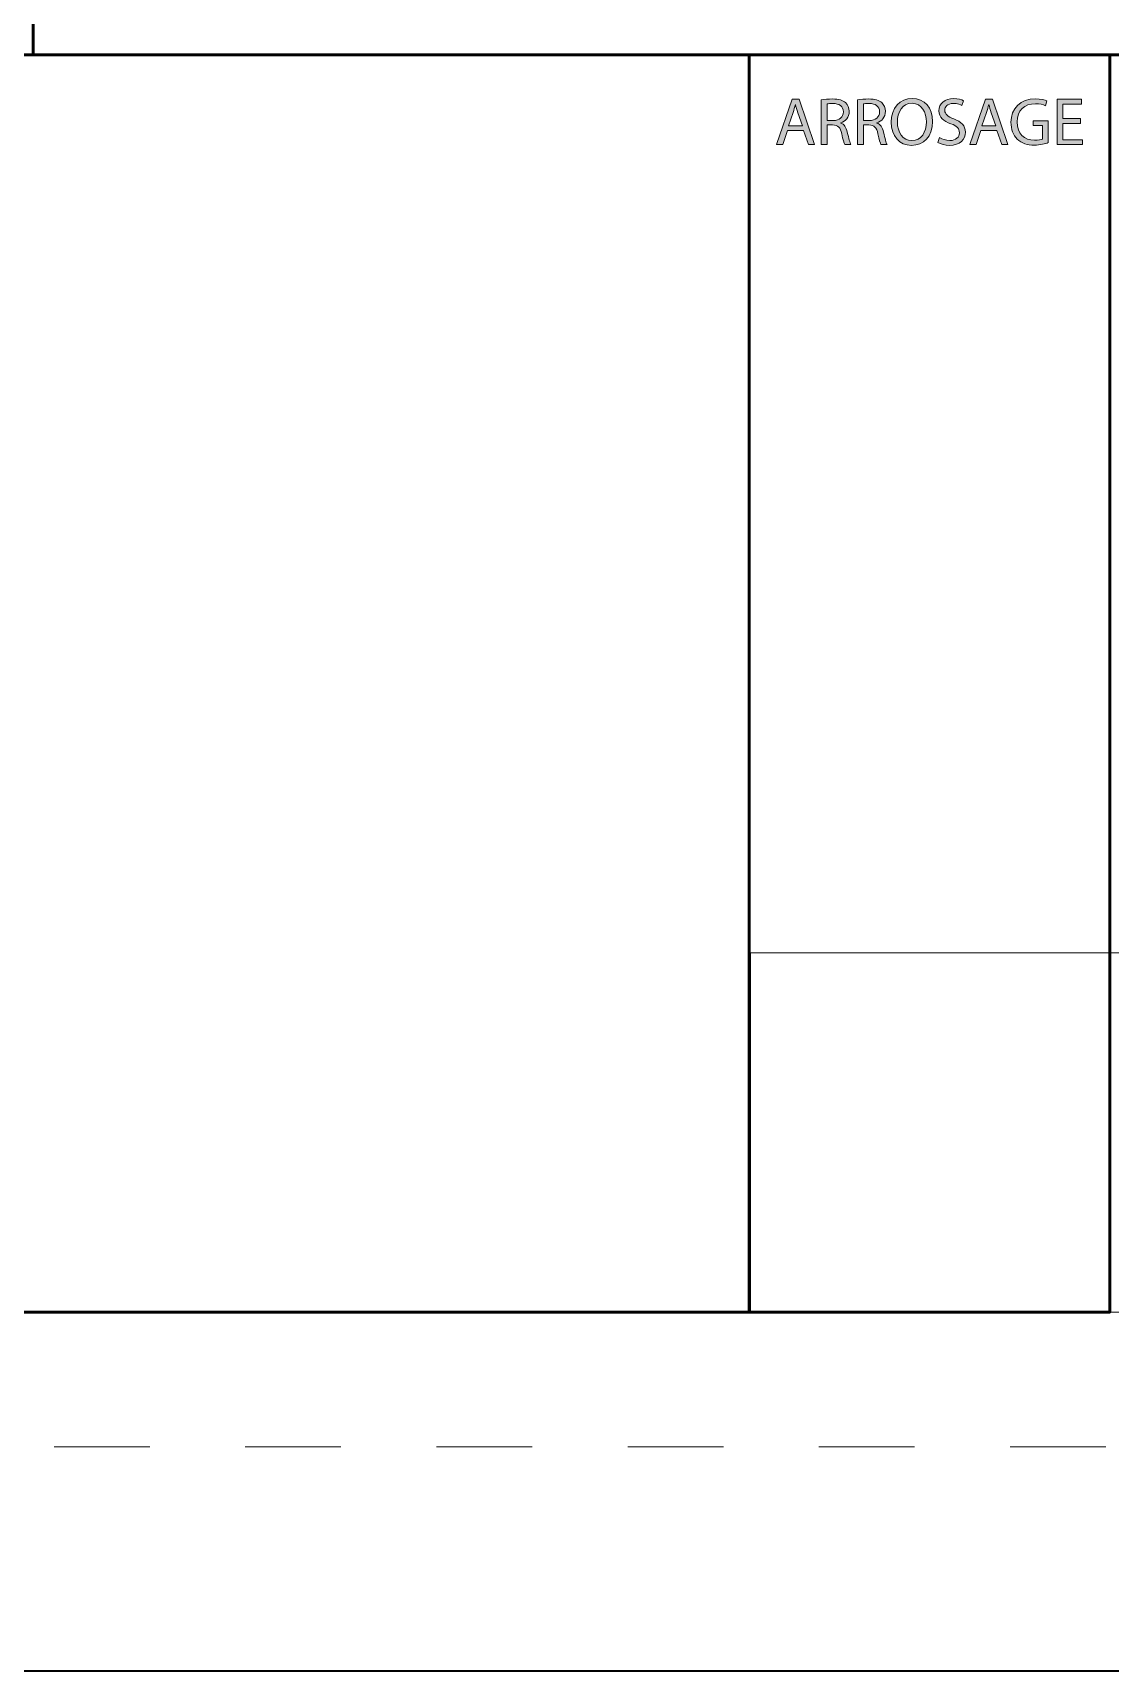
# Model space of a CAD drawing. Header units: inches. Extents: x 1 to 361, y -269 to -1.
# Drawn here: x 164 to 212, y -269 to -196 of the extents above; entities that cross this region are included whole.
import ezdxf

# ---------------------------------------------------------------- set-up
doc = ezdxf.new("R2010")
doc.units = ezdxf.units.IN
doc.header["$MEASUREMENT"] = 0
doc.linetypes.add('AI-Linetype-5', pattern=[8.519487, 4.259743, -4.259743])
doc.layers.add('Layer 1', color=7, linetype='Continuous')

# ---------------------------------------------------------------- blocks, each defined once
blk = doc.blocks.new('block 19')
at = {"layer": 'Layer 1', "color": 7, "linetype": 'AI-Linetype-5', "lineweight": 9}
blk.add_lwpolyline([(339.624, -259), (120.247, -259)], dxfattribs=at)
blk = doc.blocks.new('block 18')
at = {"layer": 'Layer 1'}
blk.add_blockref('block 19', (0, 0), dxfattribs=at)
blk = doc.blocks.new('block 44')
at = {"layer": 'Layer 1'}
h = blk.add_hatch(color=7, dxfattribs=at)
h.dxf.hatch_style = 2
h.paths.add_polyline_path([(197.647, -200.364), (197.436, -200.999), (197.166, -200.999), (197.856, -198.979), (198.168, -198.979), (198.858, -200.999), (198.579, -200.999), (198.363, -200.364)])
edge = h.paths.add_edge_path()
edge.add_spline(control_points=[(198.312, -200.16), (198.312, -200.16), (198.111, -199.578), (198.111, -199.578), (198.066, -199.446), (198.036, -199.327), (198.006, -199.209), (198.006, -199.209), (198, -199.209), (198, -199.209), (197.97, -199.327), (197.94, -199.453), (197.898, -199.575), (197.898, -199.575), (197.7, -200.16), (197.7, -200.16), (197.7, -200.16), (198.312, -200.16), (198.312, -200.16)], knot_values=[0, 0, 0, 0, 1, 1, 1, 2, 2, 2, 3, 3, 3, 4, 4, 4, 5, 5, 5, 6, 6, 6, 6], degree=3, periodic=1)
h = blk.add_hatch(color=7, dxfattribs=at)
h.dxf.hatch_style = 2
edge = h.paths.add_edge_path()
edge.add_spline(control_points=[(199.155, -199.006), (199.286, -198.982), (199.479, -198.964), (199.656, -198.964), (199.934, -198.964), (200.117, -199.018), (200.24, -199.129), (200.339, -199.219), (200.399, -199.356), (200.399, -199.515), (200.399, -199.779), (200.231, -199.956), (200.021, -200.028), (200.021, -200.028), (200.021, -200.037), (200.021, -200.037), (200.174, -200.091), (200.267, -200.235), (200.315, -200.445), (200.381, -200.726), (200.429, -200.921), (200.471, -200.999), (200.471, -200.999), (200.201, -200.999), (200.201, -200.999), (200.168, -200.939), (200.123, -200.768), (200.069, -200.517), (200.009, -200.238), (199.898, -200.133), (199.661, -200.124), (199.661, -200.124), (199.415, -200.124), (199.415, -200.124), (199.415, -200.124), (199.415, -200.999), (199.415, -200.999), (199.415, -200.999), (199.155, -200.999), (199.155, -200.999), (199.155, -200.999), (199.155, -199.006), (199.155, -199.006)], knot_values=[0, 0, 0, 0, 1, 1, 1, 2, 2, 2, 3, 3, 3, 4, 4, 4, 5, 5, 5, 6, 6, 6, 7, 7, 7, 8, 8, 8, 9, 9, 9, 10, 10, 10, 11, 11, 11, 12, 12, 12, 13, 13, 13, 14, 14, 14, 14], degree=3, periodic=1)
edge = h.paths.add_edge_path()
edge.add_spline(control_points=[(199.415, -199.926), (199.415, -199.926), (199.683, -199.926), (199.683, -199.926), (199.961, -199.926), (200.138, -199.773), (200.138, -199.543), (200.138, -199.282), (199.949, -199.168), (199.674, -199.168), (199.548, -199.168), (199.461, -199.177), (199.415, -199.189), (199.415, -199.189), (199.415, -199.926), (199.415, -199.926)], knot_values=[0, 0, 0, 0, 1, 1, 1, 2, 2, 2, 3, 3, 3, 4, 4, 4, 5, 5, 5, 5], degree=3, periodic=1)
h = blk.add_hatch(color=7, dxfattribs=at)
h.dxf.hatch_style = 2
edge = h.paths.add_edge_path()
edge.add_spline(control_points=[(200.768, -199.006), (200.9, -198.982), (201.092, -198.964), (201.269, -198.964), (201.547, -198.964), (201.73, -199.018), (201.853, -199.129), (201.952, -199.219), (202.012, -199.356), (202.012, -199.515), (202.012, -199.779), (201.844, -199.956), (201.635, -200.028), (201.635, -200.028), (201.635, -200.037), (201.635, -200.037), (201.788, -200.091), (201.881, -200.235), (201.928, -200.445), (201.994, -200.726), (202.042, -200.921), (202.084, -200.999), (202.084, -200.999), (201.814, -200.999), (201.814, -200.999), (201.781, -200.939), (201.737, -200.768), (201.682, -200.517), (201.622, -200.238), (201.511, -200.133), (201.275, -200.124), (201.275, -200.124), (201.029, -200.124), (201.029, -200.124), (201.029, -200.124), (201.029, -200.999), (201.029, -200.999), (201.029, -200.999), (200.768, -200.999), (200.768, -200.999), (200.768, -200.999), (200.768, -199.006), (200.768, -199.006)], knot_values=[0, 0, 0, 0, 1, 1, 1, 2, 2, 2, 3, 3, 3, 4, 4, 4, 5, 5, 5, 6, 6, 6, 7, 7, 7, 8, 8, 8, 9, 9, 9, 10, 10, 10, 11, 11, 11, 12, 12, 12, 13, 13, 13, 14, 14, 14, 14], degree=3, periodic=1)
edge = h.paths.add_edge_path()
edge.add_spline(control_points=[(201.029, -199.926), (201.029, -199.926), (201.296, -199.926), (201.296, -199.926), (201.575, -199.926), (201.751, -199.773), (201.751, -199.543), (201.751, -199.282), (201.562, -199.168), (201.287, -199.168), (201.161, -199.168), (201.074, -199.177), (201.029, -199.189), (201.029, -199.189), (201.029, -199.926), (201.029, -199.926)], knot_values=[0, 0, 0, 0, 1, 1, 1, 2, 2, 2, 3, 3, 3, 4, 4, 4, 5, 5, 5, 5], degree=3, periodic=1)
h = blk.add_hatch(color=7, dxfattribs=at)
h.dxf.hatch_style = 2
edge = h.paths.add_edge_path()
edge.add_spline(control_points=[(204.117, -199.968), (204.117, -200.661), (203.694, -201.032), (203.179, -201.032), (202.642, -201.032), (202.27, -200.615), (202.27, -200.004), (202.27, -199.362), (202.666, -198.943), (203.206, -198.943), (203.76, -198.943), (204.117, -199.366), (204.117, -199.968)], knot_values=[0, 0, 0, 0, 1, 1, 1, 2, 2, 2, 3, 3, 3, 4, 4, 4, 4], degree=3, periodic=1)
edge = h.paths.add_edge_path()
edge.add_spline(control_points=[(202.546, -199.998), (202.546, -200.433), (202.78, -200.819), (203.194, -200.819), (203.607, -200.819), (203.841, -200.439), (203.841, -199.98), (203.841, -199.575), (203.631, -199.156), (203.197, -199.156), (202.762, -199.156), (202.546, -199.557), (202.546, -199.998)], knot_values=[0, 0, 0, 0, 1, 1, 1, 2, 2, 2, 3, 3, 3, 4, 4, 4, 4], degree=3, periodic=1)
h = blk.add_hatch(color=7, dxfattribs=at)
h.dxf.hatch_style = 2
edge = h.paths.add_edge_path()
edge.add_spline(control_points=[(204.423, -200.682), (204.54, -200.757), (204.708, -200.814), (204.887, -200.814), (205.155, -200.814), (205.31, -200.673), (205.31, -200.469), (205.31, -200.283), (205.202, -200.172), (204.929, -200.07), (204.6, -199.95), (204.396, -199.776), (204.396, -199.495), (204.396, -199.18), (204.657, -198.946), (205.049, -198.946), (205.253, -198.946), (205.406, -198.994), (205.493, -199.045), (205.493, -199.045), (205.421, -199.258), (205.421, -199.258), (205.359, -199.219), (205.224, -199.162), (205.04, -199.162), (204.765, -199.162), (204.66, -199.327), (204.66, -199.464), (204.66, -199.653), (204.783, -199.746), (205.062, -199.854), (205.403, -199.986), (205.574, -200.151), (205.574, -200.448), (205.574, -200.759), (205.346, -201.032), (204.869, -201.032), (204.675, -201.032), (204.462, -200.972), (204.354, -200.901), (204.354, -200.901), (204.423, -200.682), (204.423, -200.682)], knot_values=[0, 0, 0, 0, 1, 1, 1, 2, 2, 2, 3, 3, 3, 4, 4, 4, 5, 5, 5, 6, 6, 6, 7, 7, 7, 8, 8, 8, 9, 9, 9, 10, 10, 10, 11, 11, 11, 12, 12, 12, 13, 13, 13, 14, 14, 14, 14], degree=3, periodic=1)
h = blk.add_hatch(color=7, dxfattribs=at)
h.dxf.hatch_style = 2
h.paths.add_polyline_path([(206.261, -200.364), (206.051, -200.999), (205.781, -200.999), (206.471, -198.979), (206.783, -198.979), (207.473, -200.999), (207.194, -200.999), (206.978, -200.364)])
edge = h.paths.add_edge_path()
edge.add_spline(control_points=[(206.927, -200.16), (206.927, -200.16), (206.726, -199.578), (206.726, -199.578), (206.681, -199.446), (206.651, -199.327), (206.621, -199.209), (206.621, -199.209), (206.615, -199.209), (206.615, -199.209), (206.585, -199.327), (206.555, -199.453), (206.513, -199.575), (206.513, -199.575), (206.315, -200.16), (206.315, -200.16), (206.315, -200.16), (206.927, -200.16), (206.927, -200.16)], knot_values=[0, 0, 0, 0, 1, 1, 1, 2, 2, 2, 3, 3, 3, 4, 4, 4, 5, 5, 5, 6, 6, 6, 6], degree=3, periodic=1)
h = blk.add_hatch(color=7, dxfattribs=at)
h.dxf.hatch_style = 2
edge = h.paths.add_edge_path()
edge.add_spline(control_points=[(209.265, -200.91), (209.149, -200.954), (208.915, -201.021), (208.642, -201.021), (208.336, -201.021), (208.084, -200.943), (207.887, -200.754), (207.712, -200.586), (207.605, -200.316), (207.605, -200.001), (207.605, -199.399), (208.021, -198.958), (208.699, -198.958), (208.933, -198.958), (209.119, -199.009), (209.205, -199.051), (209.205, -199.051), (209.14, -199.264), (209.14, -199.264), (209.032, -199.213), (208.897, -199.177), (208.693, -199.177), (208.201, -199.177), (207.881, -199.482), (207.881, -199.989), (207.881, -200.502), (208.186, -200.805), (208.66, -200.805), (208.831, -200.805), (208.948, -200.781), (209.008, -200.751), (209.008, -200.751), (209.008, -200.148), (209.008, -200.148), (209.008, -200.148), (208.6, -200.148), (208.6, -200.148), (208.6, -200.148), (208.6, -199.938), (208.6, -199.938), (208.6, -199.938), (209.265, -199.938), (209.265, -199.938), (209.265, -199.938), (209.265, -200.91), (209.265, -200.91)], knot_values=[0, 0, 0, 0, 1, 1, 1, 2, 2, 2, 3, 3, 3, 4, 4, 4, 5, 5, 5, 6, 6, 6, 7, 7, 7, 8, 8, 8, 9, 9, 9, 10, 10, 10, 11, 11, 11, 12, 12, 12, 13, 13, 13, 14, 14, 14, 15, 15, 15, 15], degree=3, periodic=1)
h = blk.add_hatch(color=7, dxfattribs=at)
h.dxf.hatch_style = 2
h.paths.add_polyline_path([(210.705, -200.052), (209.922, -200.052), (209.922, -200.781), (210.798, -200.781), (210.798, -200.999), (209.658, -200.999), (209.658, -198.979), (210.753, -198.979), (210.753, -199.198), (209.922, -199.198), (209.922, -199.836), (210.705, -199.836)])
at = {"layer": 'Layer 1', "lineweight": 0}
for points in [[(197.647, -200.364), (197.436, -200.999), (197.166, -200.999), (197.856, -198.979), (198.168, -198.979), (198.858, -200.999), (198.579, -200.999), (198.363, -200.364), (197.647, -200.364)], [(206.261, -200.364), (206.051, -200.999), (205.781, -200.999), (206.471, -198.979), (206.783, -198.979), (207.473, -200.999), (207.194, -200.999), (206.978, -200.364), (206.261, -200.364)], [(210.705, -200.052), (209.922, -200.052), (209.922, -200.781), (210.798, -200.781), (210.798, -200.999), (209.658, -200.999), (209.658, -198.979), (210.753, -198.979), (210.753, -199.198), (209.922, -199.198), (209.922, -199.836), (210.705, -199.836), (210.705, -200.052)]]:
    blk.add_lwpolyline(points, dxfattribs=at)
for points, knots in [([(198.312, -200.16), (198.312, -200.16), (198.111, -199.578), (198.111, -199.578), (198.066, -199.446), (198.036, -199.327), (198.006, -199.209), (198.006, -199.209), (198, -199.209), (198, -199.209), (197.97, -199.327), (197.94, -199.453), (197.898, -199.575), (197.898, -199.575), (197.7, -200.16), (197.7, -200.16), (197.7, -200.16), (198.312, -200.16), (198.312, -200.16)], [0, 0, 0, 0, 1, 1, 1, 2, 2, 2, 3, 3, 3, 4, 4, 4, 5, 5, 5, 6, 6, 6, 6]), ([(199.155, -199.006), (199.286, -198.982), (199.479, -198.964), (199.656, -198.964), (199.934, -198.964), (200.117, -199.018), (200.24, -199.129), (200.339, -199.219), (200.399, -199.356), (200.399, -199.515), (200.399, -199.779), (200.231, -199.956), (200.021, -200.028), (200.021, -200.028), (200.021, -200.037), (200.021, -200.037), (200.174, -200.091), (200.267, -200.235), (200.315, -200.445), (200.381, -200.726), (200.429, -200.921), (200.471, -200.999), (200.471, -200.999), (200.201, -200.999), (200.201, -200.999), (200.168, -200.939), (200.123, -200.768), (200.069, -200.517), (200.009, -200.238), (199.898, -200.133), (199.661, -200.124), (199.661, -200.124), (199.415, -200.124), (199.415, -200.124), (199.415, -200.124), (199.415, -200.999), (199.415, -200.999), (199.415, -200.999), (199.155, -200.999), (199.155, -200.999), (199.155, -200.999), (199.155, -199.006), (199.155, -199.006)], [0, 0, 0, 0, 1, 1, 1, 2, 2, 2, 3, 3, 3, 4, 4, 4, 5, 5, 5, 6, 6, 6, 7, 7, 7, 8, 8, 8, 9, 9, 9, 10, 10, 10, 11, 11, 11, 12, 12, 12, 13, 13, 13, 14, 14, 14, 14]), ([(199.415, -199.926), (199.415, -199.926), (199.683, -199.926), (199.683, -199.926), (199.961, -199.926), (200.138, -199.773), (200.138, -199.543), (200.138, -199.282), (199.949, -199.168), (199.674, -199.168), (199.548, -199.168), (199.461, -199.177), (199.415, -199.189), (199.415, -199.189), (199.415, -199.926), (199.415, -199.926)], [0, 0, 0, 0, 1, 1, 1, 2, 2, 2, 3, 3, 3, 4, 4, 4, 5, 5, 5, 5]), ([(200.768, -199.006), (200.9, -198.982), (201.092, -198.964), (201.269, -198.964), (201.547, -198.964), (201.73, -199.018), (201.853, -199.129), (201.952, -199.219), (202.012, -199.356), (202.012, -199.515), (202.012, -199.779), (201.844, -199.956), (201.635, -200.028), (201.635, -200.028), (201.635, -200.037), (201.635, -200.037), (201.788, -200.091), (201.881, -200.235), (201.928, -200.445), (201.994, -200.726), (202.042, -200.921), (202.084, -200.999), (202.084, -200.999), (201.814, -200.999), (201.814, -200.999), (201.781, -200.939), (201.737, -200.768), (201.682, -200.517), (201.622, -200.238), (201.511, -200.133), (201.275, -200.124), (201.275, -200.124), (201.029, -200.124), (201.029, -200.124), (201.029, -200.124), (201.029, -200.999), (201.029, -200.999), (201.029, -200.999), (200.768, -200.999), (200.768, -200.999), (200.768, -200.999), (200.768, -199.006), (200.768, -199.006)], [0, 0, 0, 0, 1, 1, 1, 2, 2, 2, 3, 3, 3, 4, 4, 4, 5, 5, 5, 6, 6, 6, 7, 7, 7, 8, 8, 8, 9, 9, 9, 10, 10, 10, 11, 11, 11, 12, 12, 12, 13, 13, 13, 14, 14, 14, 14]), ([(201.029, -199.926), (201.029, -199.926), (201.296, -199.926), (201.296, -199.926), (201.575, -199.926), (201.751, -199.773), (201.751, -199.543), (201.751, -199.282), (201.562, -199.168), (201.287, -199.168), (201.161, -199.168), (201.074, -199.177), (201.029, -199.189), (201.029, -199.189), (201.029, -199.926), (201.029, -199.926)], [0, 0, 0, 0, 1, 1, 1, 2, 2, 2, 3, 3, 3, 4, 4, 4, 5, 5, 5, 5]), ([(204.117, -199.968), (204.117, -200.661), (203.694, -201.032), (203.179, -201.032), (202.642, -201.032), (202.27, -200.615), (202.27, -200.004), (202.27, -199.362), (202.666, -198.943), (203.206, -198.943), (203.76, -198.943), (204.117, -199.366), (204.117, -199.968)], [0, 0, 0, 0, 1, 1, 1, 2, 2, 2, 3, 3, 3, 4, 4, 4, 4]), ([(202.546, -199.998), (202.546, -200.433), (202.78, -200.819), (203.194, -200.819), (203.607, -200.819), (203.841, -200.439), (203.841, -199.98), (203.841, -199.575), (203.631, -199.156), (203.197, -199.156), (202.762, -199.156), (202.546, -199.557), (202.546, -199.998)], [0, 0, 0, 0, 1, 1, 1, 2, 2, 2, 3, 3, 3, 4, 4, 4, 4]), ([(204.423, -200.682), (204.54, -200.757), (204.708, -200.814), (204.887, -200.814), (205.155, -200.814), (205.31, -200.673), (205.31, -200.469), (205.31, -200.283), (205.202, -200.172), (204.929, -200.07), (204.6, -199.95), (204.396, -199.776), (204.396, -199.495), (204.396, -199.18), (204.657, -198.946), (205.049, -198.946), (205.253, -198.946), (205.406, -198.994), (205.493, -199.045), (205.493, -199.045), (205.421, -199.258), (205.421, -199.258), (205.359, -199.219), (205.224, -199.162), (205.04, -199.162), (204.765, -199.162), (204.66, -199.327), (204.66, -199.464), (204.66, -199.653), (204.783, -199.746), (205.062, -199.854), (205.403, -199.986), (205.574, -200.151), (205.574, -200.448), (205.574, -200.759), (205.346, -201.032), (204.869, -201.032), (204.675, -201.032), (204.462, -200.972), (204.354, -200.901), (204.354, -200.901), (204.423, -200.682), (204.423, -200.682)], [0, 0, 0, 0, 1, 1, 1, 2, 2, 2, 3, 3, 3, 4, 4, 4, 5, 5, 5, 6, 6, 6, 7, 7, 7, 8, 8, 8, 9, 9, 9, 10, 10, 10, 11, 11, 11, 12, 12, 12, 13, 13, 13, 14, 14, 14, 14]), ([(206.927, -200.16), (206.927, -200.16), (206.726, -199.578), (206.726, -199.578), (206.681, -199.446), (206.651, -199.327), (206.621, -199.209), (206.621, -199.209), (206.615, -199.209), (206.615, -199.209), (206.585, -199.327), (206.555, -199.453), (206.513, -199.575), (206.513, -199.575), (206.315, -200.16), (206.315, -200.16), (206.315, -200.16), (206.927, -200.16), (206.927, -200.16)], [0, 0, 0, 0, 1, 1, 1, 2, 2, 2, 3, 3, 3, 4, 4, 4, 5, 5, 5, 6, 6, 6, 6]), ([(209.265, -200.91), (209.149, -200.954), (208.915, -201.021), (208.642, -201.021), (208.336, -201.021), (208.084, -200.943), (207.887, -200.754), (207.712, -200.586), (207.605, -200.316), (207.605, -200.001), (207.605, -199.399), (208.021, -198.958), (208.699, -198.958), (208.933, -198.958), (209.119, -199.009), (209.205, -199.051), (209.205, -199.051), (209.14, -199.264), (209.14, -199.264), (209.032, -199.213), (208.897, -199.177), (208.693, -199.177), (208.201, -199.177), (207.881, -199.482), (207.881, -199.989), (207.881, -200.502), (208.186, -200.805), (208.66, -200.805), (208.831, -200.805), (208.948, -200.781), (209.008, -200.751), (209.008, -200.751), (209.008, -200.148), (209.008, -200.148), (209.008, -200.148), (208.6, -200.148), (208.6, -200.148), (208.6, -200.148), (208.6, -199.938), (208.6, -199.938), (208.6, -199.938), (209.265, -199.938), (209.265, -199.938), (209.265, -199.938), (209.265, -200.91), (209.265, -200.91)], [0, 0, 0, 0, 1, 1, 1, 2, 2, 2, 3, 3, 3, 4, 4, 4, 5, 5, 5, 6, 6, 6, 7, 7, 7, 8, 8, 8, 9, 9, 9, 10, 10, 10, 11, 11, 11, 12, 12, 12, 13, 13, 13, 14, 14, 14, 15, 15, 15, 15])]:
    blk.add_open_spline(points, degree=3, knots=knots, dxfattribs=at)
blk = doc.blocks.new('block 20')
at = {"layer": 'Layer 1', "color": 7, "lineweight": 53}
for points in [[(220, -197), (164.048, -197), (164.048, -141), (220, -141), (220, -197)], [(116.019, -197), (195.947, -197), (195.947, -252.999), (116.019, -252.999), (116.019, -197)], [(195.943, -197), (212.014, -197), (212.014, -252.999), (195.943, -252.999), (195.943, -197)]]:
    blk.add_lwpolyline(points, dxfattribs=at)
at = {"layer": 'Layer 1', "color": 7, "lineweight": 18}
for points in [[(212, -252.999), (196, -252.999), (196, -236.999), (212, -236.999), (212, -252.999)], [(212, -252.999), (228.001, -252.999), (228.001, -236.999), (212, -236.999), (212, -252.999)]]:
    blk.add_lwpolyline(points, dxfattribs=at)
at = {"layer": 'Layer 1'}
blk.add_blockref('block 44', (0, 0), dxfattribs=at)
blk = doc.blocks.new('block 17')
at = {"layer": 'Layer 1'}
for name in ['block 18', 'block 20']:
    blk.add_blockref(name, (0, 0), dxfattribs=at)

msp = doc.modelspace()

# ---------------------------------------------------------------- linework, layer by layer
at = {"layer": 'Layer 1', "color": 7, "lineweight": 35}
msp.add_lwpolyline([(360.999, -269), (1, -269), (1, -0.999), (360.999, -0.999), (360.999, -269)], dxfattribs=at)

# ---------------------------------------------------------------- block references
at = {"layer": 'Layer 1'}
msp.add_blockref('block 17', (0, 0), dxfattribs=at)

doc.saveas('drawing.dxf')
